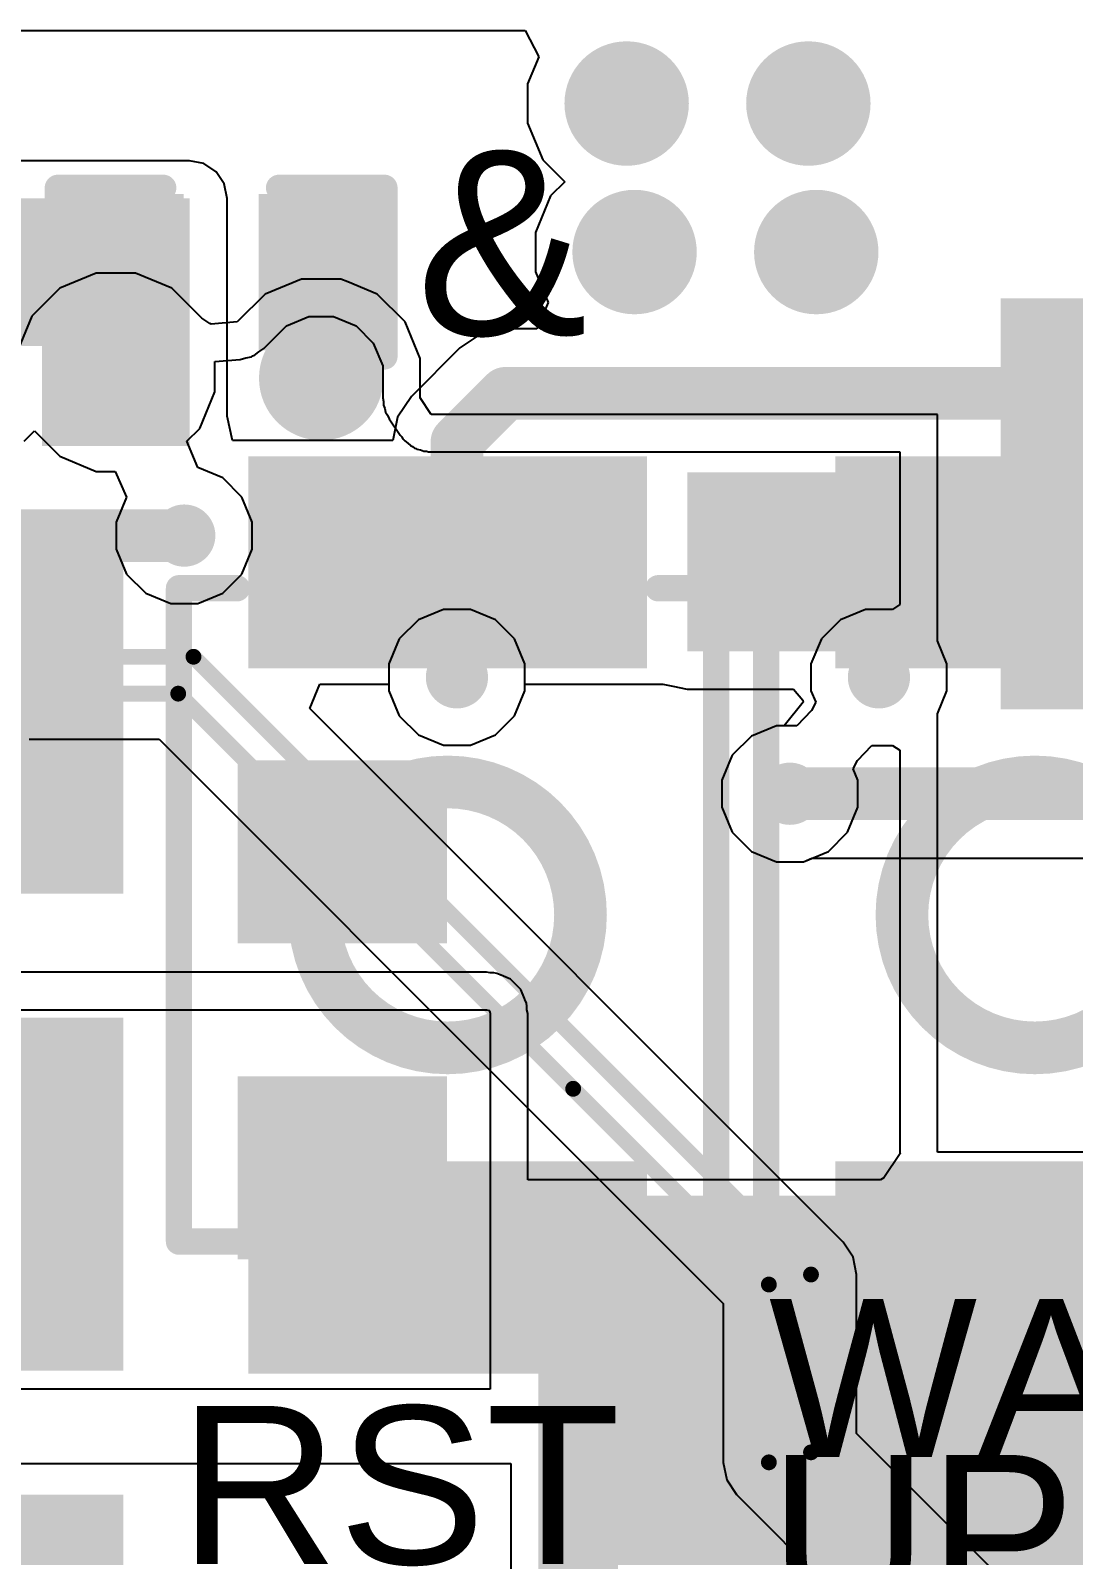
# Model space of a CAD drawing. Header units: millimetres. Extents: x -1.7 to 76.1, y -1.1 to 50.5.
# Drawn here: x 35.83 to 40.86, y 14.51 to 21.87 of the extents above; entities that cross this region are included whole.
import ezdxf

# ---------------------------------------------------------------- set-up
doc = ezdxf.new("R2010")
doc.units = ezdxf.units.MM
for name, color, linetype in [('BottomLayer', 5, 'Continuous'), ('BottomPaste', 16, 'Continuous'), ('BottomSolder', 6, 'Continuous'), ('TopLayer', 1, 'Continuous'), ('TopOverlay', 2, 'Continuous'), ('TopPaste', 8, 'Continuous'), ('TopSolder', 216, 'Continuous'), ('ViaHoleLayer', 16, 'Continuous')]:
    doc.layers.add(name, color=color, linetype=linetype)
doc.styles.add('Arial', font='', dxfattribs={"height": 0.2})
doc.styles.get('Arial').set_extended_font_data('Arial')

# ---------------------------------------------------------------- blocks, each defined once
blk = doc.blocks.new('C___0603_B_86')
at = {"layer": 'BottomLayer'}
for points in [[(-1.143, -0.4445), (-1.143, 0.4445), (-0.3810000000000001, 0.4445), (-0.3809999999999999, -0.4445)], [(0.3810000000000001, -0.4445), (0.3809999999999999, 0.4445), (1.143, 0.4445), (1.143, -0.4445)]]:
    blk.add_hatch(color=5, dxfattribs=at).paths.add_polyline_path(points)
at = {"layer": 'BottomPaste'}
for points in [[(-1.143, -0.4445), (-1.143, 0.4445), (-0.3810000000000001, 0.4445), (-0.3809999999999999, -0.4445)], [(0.3810000000000001, -0.4445), (0.3809999999999999, 0.4445), (1.143, 0.4445), (1.143, -0.4445)]]:
    blk.add_hatch(color=16, dxfattribs=at).paths.add_polyline_path(points)
at = {"layer": 'BottomSolder'}
for points in [[(-1.20299988, -0.50449988), (-1.20299988, 0.5044998799999999), (-0.3210001200000001, 0.50449988), (-0.3210001199999999, -0.5044998799999999)], [(0.3210001200000001, -0.50449988), (0.3210001199999999, 0.5044998799999999), (1.20299988, 0.50449988), (1.20299988, -0.5044998799999999)]]:
    blk.add_hatch(color=6, dxfattribs=at).paths.add_polyline_path(points)
blk = doc.blocks.new('C___0402_94')
at = {"layer": 'TopLayer'}
for points in [[(-0.6985, -0.3175), (-0.6985, 0.3175), (-0.2412999999999999, 0.3175), (-0.2413, -0.3175)], [(0.2412999999999999, -0.3175), (0.2413, 0.3175), (0.6985, 0.3175), (0.6985, -0.3175)]]:
    blk.add_hatch(color=1, dxfattribs=at).paths.add_polyline_path(points)
at = {"layer": 'TopPaste'}
for points in [[(-0.6985, -0.3175), (-0.6985, 0.3175), (-0.2412999999999999, 0.3175), (-0.2413, -0.3175)], [(0.2412999999999999, -0.3175), (0.2413, 0.3175), (0.6985, 0.3175), (0.6985, -0.3175)]]:
    blk.add_hatch(color=8, dxfattribs=at).paths.add_polyline_path(points)
at = {"layer": 'TopSolder'}
for points in [[(-0.7584998799999999, -0.37749988), (-0.7584998799999999, 0.37749988), (-0.18130012, 0.37749988), (-0.18130012, -0.37749988)], [(0.18130012, -0.37749988), (0.18130012, 0.37749988), (0.7584998799999999, 0.37749988), (0.7584998799999999, -0.37749988)]]:
    blk.add_hatch(color=216, dxfattribs=at).paths.add_polyline_path(points)
at = {"layer": 'TopOverlay', "const_width": 0.127}
for points in [[(-0.7874, 0.4064), (-0.7874, -0.4064)], [(-0.2794, 0.4064), (-0.7874, 0.4064)], [(0.7874, 0.4064), (0.2794, 0.4064)], [(0.7874, 0.4064), (0.7874, -0.4064)], [(-0.2794, -0.4064), (-0.7874, -0.4064)], [(0.7874, -0.4064), (0.2794, -0.4064)]]:
    blk.add_lwpolyline(points, dxfattribs=at)
at = {"layer": 'TopOverlay', "const_width": 0.0635}
for points in [[(-0.8191499999999999, 0.4064, 1), (-0.7556499999999999, 0.4064, 1)], [(-0.8191499999999999, 0.4064, 1), (-0.7556499999999999, 0.4064, 1)], [(-0.31115, 0.4064, 1), (-0.24765, 0.4064, 1)], [(0.24765, 0.4064, 1), (0.31115, 0.4064, 1)], [(0.7556499999999999, 0.4064, 1), (0.8191499999999999, 0.4064, 1)], [(0.7556499999999999, 0.4064, 1), (0.8191499999999999, 0.4064, 1)], [(-0.8191499999999999, -0.4064, 1), (-0.7556499999999999, -0.4064, 1)], [(-0.8191499999999999, -0.4064, 1), (-0.7556499999999999, -0.4064, 1)], [(-0.31115, -0.4064, 1), (-0.24765, -0.4064, 1)], [(0.24765, -0.4064, 1), (0.31115, -0.4064, 1)], [(0.7556499999999999, -0.4064, 1), (0.8191499999999999, -0.4064, 1)], [(0.7556499999999999, -0.4064, 1), (0.8191499999999999, -0.4064, 1)]]:
    blk.add_lwpolyline(points, format="xyb", close=True, dxfattribs=at)
blk = doc.blocks.new('SMA_B_98')
at = {"layer": 'BottomLayer'}
for points in [[(-3.24999858, 0.84999957), (-0.7499985, 0.84999957), (-0.7499985, -0.84999957), (-3.24999858, -0.84999957)], [(0.75000104, 0.84999957), (3.25000112, 0.84999957), (3.25000112, -0.84999957), (0.75000104, -0.84999957)]]:
    blk.add_hatch(color=5, dxfattribs=at).paths.add_polyline_path(points)
at = {"layer": 'BottomPaste'}
for points in [[(-3.24999858, 0.84999957), (-0.7499985, 0.84999957), (-0.7499985, -0.84999957), (-3.24999858, -0.84999957)], [(0.75000104, 0.84999957), (3.25000112, 0.84999957), (3.25000112, -0.84999957), (0.75000104, -0.84999957)]]:
    blk.add_hatch(color=16, dxfattribs=at).paths.add_polyline_path(points)
at = {"layer": 'BottomSolder'}
for points in [[(-3.35159858, 0.95159957), (-0.6483985, 0.95159957), (-0.6483985, -0.95159957), (-3.35159858, -0.95159957)], [(0.64840104, 0.95159957), (3.35160112, 0.95159957), (3.35160112, -0.95159957), (0.64840104, -0.95159957)]]:
    blk.add_hatch(color=6, dxfattribs=at).paths.add_polyline_path(points)
blk = doc.blocks.new('R___1206_B_170')
at = {"layer": 'BottomLayer'}
for points in [[(-2.032, 0.889), (-0.508, 0.889), (-0.508, -0.889), (-2.032, -0.889)], [(0.508, 0.889), (2.032, 0.889), (2.032, -0.889), (0.508, -0.889)]]:
    blk.add_hatch(color=5, dxfattribs=at).paths.add_polyline_path(points)
at = {"layer": 'BottomPaste'}
for points in [[(-2.032, 0.889), (-0.508, 0.889), (-0.508, -0.889), (-2.032, -0.889)], [(0.508, 0.889), (2.032, 0.889), (2.032, -0.889), (0.508, -0.889)]]:
    blk.add_hatch(color=16, dxfattribs=at).paths.add_polyline_path(points)
at = {"layer": 'BottomSolder'}
for points in [[(-2.1336, 0.9905999999999999), (-0.4064, 0.9905999999999999), (-0.4064, -0.9905999999999999), (-2.1336, -0.9905999999999999)], [(0.4064, 0.9905999999999999), (2.1336, 0.9905999999999999), (2.1336, -0.9905999999999999), (0.4064, -0.9905999999999999)]]:
    blk.add_hatch(color=6, dxfattribs=at).paths.add_polyline_path(points)
blk = doc.blocks.new('B3U_1000P_211')
at = {"layer": 'TopLayer'}
for points in [[(-2.10999959, 0.85999955), (-1.28999869, 0.85999955), (-1.28999869, -0.85999955), (-2.10999959, -0.85999955)], [(1.29000123, 0.85999955), (2.11000213, 0.85999955), (2.11000213, -0.85999955), (1.29000123, -0.85999955)]]:
    blk.add_hatch(color=1, dxfattribs=at).paths.add_polyline_path(points)
at = {"layer": 'TopPaste'}
for points in [[(-2.10999959, 0.85999955), (-1.28999869, 0.85999955), (-1.28999869, -0.85999955), (-2.10999959, -0.85999955)], [(1.29000123, 0.85999955), (2.11000213, 0.85999955), (2.11000213, -0.85999955), (1.29000123, -0.85999955)]]:
    blk.add_hatch(color=8, dxfattribs=at).paths.add_polyline_path(points)
at = {"layer": 'TopSolder'}
for points in [[(-2.21159959, 0.96159955), (-1.18839869, 0.96159955), (-1.18839869, -0.96159955), (-2.21159959, -0.96159955)], [(1.18840123, 0.96159955), (2.21160213, 0.96159955), (2.21160213, -0.96159955), (1.18840123, -0.96159955)]]:
    blk.add_hatch(color=216, dxfattribs=at).paths.add_polyline_path(points)
at = {"layer": 'TopOverlay', "const_width": 0.127}
for points in [[(1.57480254, 1.2954), (-1.5748, 1.2954)], [(-1.5748, 1.016), (-1.5748, 1.2954)], [(1.57480254, 1.016), (1.57480254, 1.2954)], [(-1.5748, -1.2954), (-1.5748, -1.016)], [(1.57480254, -1.2954), (1.57480254, -1.016)], [(1.57480254, -1.2954), (-1.5748, -1.2954)]]:
    blk.add_lwpolyline(points, dxfattribs=at)
at = {"layer": 'TopOverlay'}
for points, const_width in [([(-1.60655, 1.2954, 1), (-1.54305, 1.2954, 1)], 0.0635), ([(-1.60655, 1.2954, 1), (-1.54305, 1.2954, 1)], 0.0635), ([(1.54305254, 1.2954, 1), (1.60655254, 1.2954, 1)], 0.0635), ([(1.54305254, 1.2954, 1), (1.60655254, 1.2954, 1)], 0.0635), ([(-1.60655, 1.016, 1), (-1.54305, 1.016, 1)], 0.0635), ([(1.54305254, 1.016, 1), (1.60655254, 1.016, 1)], 0.0635), ([(0.64106806, 0, 1), (-0.64106806, 0, 1)], 0.254), ([(-0.7045680599999999, 0, 1), (-0.5775680599999999, 0, 1)], 0.127), ([(0.5775680599999999, 0, 1), (0.7045680599999999, 0, 1)], 0.127), ([(-1.60655, -1.016, 1), (-1.54305, -1.016, 1)], 0.0635), ([(1.54305254, -1.016, 1), (1.60655254, -1.016, 1)], 0.0635), ([(-1.60655, -1.2954, 1), (-1.54305, -1.2954, 1)], 0.0635), ([(-1.60655, -1.2954, 1), (-1.54305, -1.2954, 1)], 0.0635), ([(1.54305254, -1.2954, 1), (1.60655254, -1.2954, 1)], 0.0635), ([(1.54305254, -1.2954, 1), (1.60655254, -1.2954, 1)], 0.0635)]:
    blk.add_lwpolyline(points, format="xyb", close=True, dxfattribs=dict(at, const_width=const_width))
blk = doc.blocks.new('B3U_1000P_212')
at = {"layer": 'TopLayer'}
for points in [[(-2.10999959, 0.85999955), (-1.28999869, 0.85999955), (-1.28999869, -0.85999955), (-2.10999959, -0.85999955)], [(1.29000123, 0.85999955), (2.11000213, 0.85999955), (2.11000213, -0.85999955), (1.29000123, -0.85999955)]]:
    blk.add_hatch(color=1, dxfattribs=at).paths.add_polyline_path(points)
at = {"layer": 'TopPaste'}
for points in [[(-2.10999959, 0.85999955), (-1.28999869, 0.85999955), (-1.28999869, -0.85999955), (-2.10999959, -0.85999955)], [(1.29000123, 0.85999955), (2.11000213, 0.85999955), (2.11000213, -0.85999955), (1.29000123, -0.85999955)]]:
    blk.add_hatch(color=8, dxfattribs=at).paths.add_polyline_path(points)
at = {"layer": 'TopSolder'}
for points in [[(-2.21159959, 0.96159955), (-1.18839869, 0.96159955), (-1.18839869, -0.96159955), (-2.21159959, -0.96159955)], [(1.18840123, 0.96159955), (2.21160213, 0.96159955), (2.21160213, -0.96159955), (1.18840123, -0.96159955)]]:
    blk.add_hatch(color=216, dxfattribs=at).paths.add_polyline_path(points)
at = {"layer": 'TopOverlay', "const_width": 0.127}
for points in [[(-1.5748, 1.016), (-1.5748, 1.2954)], [(1.57480254, 1.2954), (-1.5748, 1.2954)], [(1.57480254, 1.016), (1.57480254, 1.2954)], [(-1.5748, -1.2954), (-1.5748, -1.016)], [(1.57480254, -1.2954), (1.57480254, -1.016)], [(1.57480254, -1.2954), (-1.5748, -1.2954)]]:
    blk.add_lwpolyline(points, dxfattribs=at)
at = {"layer": 'TopOverlay'}
for points, const_width in [([(-1.60655, 1.2954, 1), (-1.54305, 1.2954, 1)], 0.0635), ([(-1.60655, 1.2954, 1), (-1.54305, 1.2954, 1)], 0.0635), ([(1.54305254, 1.2954, 1), (1.60655254, 1.2954, 1)], 0.0635), ([(1.54305254, 1.2954, 1), (1.60655254, 1.2954, 1)], 0.0635), ([(-1.60655, 1.016, 1), (-1.54305, 1.016, 1)], 0.0635), ([(1.54305254, 1.016, 1), (1.60655254, 1.016, 1)], 0.0635), ([(0.64106806, 0, 1), (-0.64106806, 0, 1)], 0.254), ([(-0.7045680599999999, 0, 1), (-0.5775680599999999, 0, 1)], 0.127), ([(0.5775680599999999, 0, 1), (0.7045680599999999, 0, 1)], 0.127), ([(-1.60655, -1.016, 1), (-1.54305, -1.016, 1)], 0.0635), ([(1.54305254, -1.016, 1), (1.60655254, -1.016, 1)], 0.0635), ([(-1.60655, -1.2954, 1), (-1.54305, -1.2954, 1)], 0.0635), ([(-1.60655, -1.2954, 1), (-1.54305, -1.2954, 1)], 0.0635), ([(1.54305254, -1.2954, 1), (1.60655254, -1.2954, 1)], 0.0635), ([(1.54305254, -1.2954, 1), (1.60655254, -1.2954, 1)], 0.0635)]:
    blk.add_lwpolyline(points, format="xyb", close=True, dxfattribs=dict(at, const_width=const_width))
blk = doc.blocks.new('SOT__223_B_229')
at = {"layer": 'BottomLayer'}
for points in [[(-3.05000025, 4.04999952), (-1.55000071, 4.04999952), (-1.55000071, 2.04999844), (-3.05000025, 2.04999844)], [(-0.74999977, 4.04999952), (0.74999977, 4.04999952), (0.74999977, 2.04999844), (-0.74999977, 2.04999844)], [(1.55000071, 4.04999952), (3.05000025, 4.04999952), (3.05000025, 2.04999844), (1.55000071, 2.04999844)], [(-1.90000001, -2.05000098), (1.90000001, -2.05000098), (1.90000001, -4.05000206), (-1.90000001, -4.05000206)]]:
    blk.add_hatch(color=5, dxfattribs=at).paths.add_polyline_path(points)
at = {"layer": 'BottomPaste'}
for points in [[(-3.05000025, 4.04999952), (-1.55000071, 4.04999952), (-1.55000071, 2.04999844), (-3.05000025, 2.04999844)], [(-0.74999977, 4.04999952), (0.74999977, 4.04999952), (0.74999977, 2.04999844), (-0.74999977, 2.04999844)], [(1.55000071, 4.04999952), (3.05000025, 4.04999952), (3.05000025, 2.04999844), (1.55000071, 2.04999844)], [(-1.90000001, -2.05000098), (1.90000001, -2.05000098), (1.90000001, -4.05000206), (-1.90000001, -4.05000206)]]:
    blk.add_hatch(color=16, dxfattribs=at).paths.add_polyline_path(points)
at = {"layer": 'BottomSolder'}
for points in [[(-3.15160025, 4.15159952), (-1.44840071, 4.15159952), (-1.44840071, 1.94839844), (-3.15160025, 1.94839844)], [(-0.85159977, 4.15159952), (0.85159977, 4.15159952), (0.85159977, 1.94839844), (-0.85159977, 1.94839844)], [(1.44840071, 4.15159952), (3.15160025, 4.15159952), (3.15160025, 1.94839844), (1.44840071, 1.94839844)], [(-2.00160001, -1.94840098), (2.00160001, -1.94840098), (2.00160001, -4.15160206), (-2.00160001, -4.15160206)]]:
    blk.add_hatch(color=6, dxfattribs=at).paths.add_polyline_path(points)

msp = doc.modelspace()

# ---------------------------------------------------------------- hatches: boundary and pattern name
at = {"layer": 'BottomLayer'}
h = msp.add_hatch(color=5, dxfattribs=at)
edge = h.paths.add_edge_path()
edge.add_arc((38.7096, 21.5138), 0.2999994, 0, 360)
h = msp.add_hatch(color=5, dxfattribs=at)
edge = h.paths.add_edge_path()
edge.add_arc((39.5859, 21.5138), 0.2999994, 0, 360)
h = msp.add_hatch(color=5, dxfattribs=at)
edge = h.paths.add_edge_path()
edge.add_arc((38.7477, 20.7977994), 0.2999994, 0, 360)
h = msp.add_hatch(color=5, dxfattribs=at)
edge = h.paths.add_edge_path()
edge.add_arc((39.624, 20.7977994), 0.2999994, 0, 360)
h = msp.add_hatch(color=5, dxfattribs=at)
edge = h.paths.add_edge_path()
edge.add_arc((36.2458, 20.2184), 0.2999994, 0, 360)
h = msp.add_hatch(color=5, dxfattribs=at)
edge = h.paths.add_edge_path()
edge.add_arc((37.2364, 20.19000026), 0.2999994, 0, 360)
h = msp.add_hatch(color=5, dxfattribs=at)
edge = h.paths.add_edge_path()
edge.add_arc((36.57599999999999, 19.431), 0.1499997, 0, 360)
h = msp.add_hatch(color=5, dxfattribs=at)
edge = h.paths.add_edge_path()
edge.add_arc((37.89106975999999, 18.7476003), 0.1499997, 0, 360)
h = msp.add_hatch(color=5, dxfattribs=at)
edge = h.paths.add_edge_path()
edge.add_arc((39.92636922, 18.74756982), 0.1499997, 0, 360)
h = msp.add_hatch(color=5, dxfattribs=at)
edge = h.paths.add_edge_path()
edge.add_arc((39.49699999999999, 18.1864), 0.1499997, 0, 360)
msp.add_hatch(color=5, dxfattribs=at).paths.add_polyline_path([(38.4048, 12.8016), (41.0718, 12.8016), (41.0718, 16.129), (38.4048, 16.129)])
at = {"layer": 'TopLayer'}
h = msp.add_hatch(color=1, dxfattribs=at)
edge = h.paths.add_edge_path()
edge.add_arc((38.7096, 21.5138), 0.2999994, 0, 360)
h = msp.add_hatch(color=1, dxfattribs=at)
edge = h.paths.add_edge_path()
edge.add_arc((39.5859, 21.5138), 0.2999994, 0, 360)
for points in [[(34.036, 20.3454), (36.2204, 20.3454), (36.2204, 21.0566), (34.036, 21.0566)], [(35.8902, 19.8628), (36.6014, 19.8628), (36.6014, 21.0566), (35.8902, 21.0566)], [(39.0017, 18.8722), (41.529, 18.8722), (41.529, 19.7358), (39.0017, 19.7358)]]:
    msp.add_hatch(color=1, dxfattribs=at).paths.add_polyline_path(points)
h = msp.add_hatch(color=1, dxfattribs=at)
edge = h.paths.add_edge_path()
edge.add_arc((38.7477, 20.7977994), 0.2999994, 0, 360)
h = msp.add_hatch(color=1, dxfattribs=at)
edge = h.paths.add_edge_path()
edge.add_arc((39.624, 20.7977994), 0.2999994, 0, 360)
h = msp.add_hatch(color=1, dxfattribs=at)
edge = h.paths.add_edge_path()
edge.add_arc((36.2458, 20.2184), 0.2999994, 0, 360)
h = msp.add_hatch(color=1, dxfattribs=at)
edge = h.paths.add_edge_path()
edge.add_arc((37.2364, 20.19000026), 0.2999994, 0, 360)
h = msp.add_hatch(color=1, dxfattribs=at)
edge = h.paths.add_edge_path()
edge.add_arc((36.57599999999999, 19.431), 0.1499997, 0, 360)
h = msp.add_hatch(color=1, dxfattribs=at)
edge = h.paths.add_edge_path()
edge.add_arc((37.89106975999999, 18.7476003), 0.1499997, 0, 360)
h = msp.add_hatch(color=1, dxfattribs=at)
edge = h.paths.add_edge_path()
edge.add_arc((39.92636922, 18.74756982), 0.1499997, 0, 360)
h = msp.add_hatch(color=1, dxfattribs=at)
edge = h.paths.add_edge_path()
edge.add_arc((39.49699999999999, 18.1864), 0.1499997, 0, 360)
at = {"layer": 'ViaHoleLayer'}
h = msp.add_hatch(color=16, dxfattribs=at)
edge = h.paths.add_edge_path()
edge.add_arc((38.7096, 21.5138), 0.1499997, 0, 360)
h = msp.add_hatch(color=16, dxfattribs=at)
edge = h.paths.add_edge_path()
edge.add_arc((39.5859, 21.5138), 0.1499997, 0, 360)
h = msp.add_hatch(color=16, dxfattribs=at)
edge = h.paths.add_edge_path()
edge.add_arc((38.7477, 20.7977994), 0.1499997, 0, 360)
h = msp.add_hatch(color=16, dxfattribs=at)
edge = h.paths.add_edge_path()
edge.add_arc((39.624, 20.7977994), 0.1499997, 0, 360)
h = msp.add_hatch(color=16, dxfattribs=at)
edge = h.paths.add_edge_path()
edge.add_arc((36.2458, 20.2184), 0.1499997, 0, 360)
h = msp.add_hatch(color=16, dxfattribs=at)
edge = h.paths.add_edge_path()
edge.add_arc((37.2364, 20.19000026), 0.1499997, 0, 360)
h = msp.add_hatch(color=16, dxfattribs=at)
edge = h.paths.add_edge_path()
edge.add_arc((36.57599999999999, 19.431), 0.0999998, 0, 360)
h = msp.add_hatch(color=16, dxfattribs=at)
edge = h.paths.add_edge_path()
edge.add_arc((37.89106975999999, 18.7476003), 0.0999998, 0, 360)
h = msp.add_hatch(color=16, dxfattribs=at)
edge = h.paths.add_edge_path()
edge.add_arc((39.92636922, 18.74756982), 0.0999998, 0, 360)
h = msp.add_hatch(color=16, dxfattribs=at)
edge = h.paths.add_edge_path()
edge.add_arc((39.49699999999999, 18.1864), 0.0999998, 0, 360)

# ---------------------------------------------------------------- linework, layer by layer
at = {"layer": 'BottomLayer'}
for p, q in [((36.15076082, 20.6961994), (35.97514776, 20.62345888)), ((36.34083918, 20.6961994), (36.15076082, 20.6961994)), ((36.51645224, 20.62345888), (36.34083918, 20.6961994)), ((37.14136082, 20.66779966), (36.96574776, 20.59505914)), ((37.33143918, 20.66779966), (37.14136082, 20.66779966)), ((37.36475128, 20.65400238), (37.33143918, 20.66779966)), ((35.97514776, 20.62345888), (35.84074112, 20.48905224)), ((36.65085888, 20.48905478), (36.51645224, 20.62345888)), ((36.96574776, 20.59505914), (36.83134365999999, 20.46065504)), ((37.3647589, 20.65399984), (37.36475128, 20.65400238)), ((37.50705224, 20.59505914), (37.3647589, 20.65399984)), ((37.64145888, 20.4606525), (37.50705224, 20.59505914)), ((35.84074112, 20.48905224), (35.76800059999999, 20.31343918)), ((36.66145322, 20.47837662), (36.65085888, 20.48905478)), ((36.69986309999999, 20.45285978), (36.66145322, 20.47837662)), ((36.70521234, 20.45063728), (36.69986309999999, 20.45285978)), ((36.83134365999999, 20.46065504), (36.70521234, 20.45063728)), ((36.95952984, 20.33246886), (37.06843742, 20.44137644)), ((37.06843742, 20.44137644), (37.17741866, 20.48651732)), ((37.17741866, 20.48651732), (37.29538134, 20.48651732)), ((37.29538134, 20.48651732), (37.40436258, 20.44137644)), ((37.40436258, 20.44137644), (37.48777618, 20.35796284)), ((37.7141994, 20.28503944), (37.64145888, 20.4606525)), ((36.8729514, 20.28764802), (36.90071868, 20.29317252)), ((36.90071868, 20.29317252), (36.90676387999999, 20.29721112)), ((36.90676387999999, 20.29721112), (36.91375904, 20.29918978)), ((36.91375904, 20.29918978), (36.9359815, 20.31673356)), ((36.9359815, 20.31673356), (36.95952984, 20.33246886)), ((37.48777618, 20.35796284), (37.53291706, 20.2489816)), ((36.7235994, 20.27024394), (36.8456972, 20.27994166)), ((36.7235994, 20.12336082), (36.7235994, 20.27024394)), ((36.8456972, 20.27994166), (36.8729514, 20.28764802)), ((37.53291706, 20.2489816), (37.53291706, 20.09496362)), ((37.7141994, 20.09496362), (37.7141994, 20.28503944)), ((36.65085888, 19.94774776), (36.7235994, 20.12336082)), ((37.53291706, 20.09496362), (37.53640194, 20.07744778)), ((37.53640194, 20.07744778), (37.53640194, 20.05959158)), ((37.76749622, 20.01520254), (37.7141994, 20.09496362)), ((37.53640194, 20.05959158), (37.54323453999999, 20.04309682)), ((37.54323453999999, 20.04309682), (37.54671688, 20.02559114)), ((37.54671688, 20.02559114), (37.55663558, 20.01074738)), ((37.55663558, 20.01074738), (37.56347072, 19.994245)), ((37.7675013, 20.0152), (37.76749622, 20.01520254)), ((40.2082, 20.0152), (37.7675013, 20.0152)), ((40.2082, 18.9237493), (40.2082, 20.0152)), ((35.80351996, 19.886422), (35.85302202, 19.93546686)), ((35.85302202, 19.93546686), (35.97514776, 19.81334112)), ((36.58891082, 19.8857997), (36.65085888, 19.94774776)), ((37.56347072, 19.994245), (37.61676754, 19.91448392)), ((36.64120688, 19.7587997), (36.58891082, 19.8857997)), ((37.61676754, 19.91448392), (37.62487268, 19.90637878)), ((37.62487268, 19.90637878), (37.63054704, 19.89642452)), ((37.63054704, 19.89642452), (37.63569816, 19.89242656)), ((37.63569816, 19.89242656), (37.63931512, 19.88701382)), ((37.63931512, 19.88701382), (37.6541538, 19.8771002)), ((37.6541538, 19.8771002), (37.66678268, 19.86447132)), ((37.66678268, 19.86447132), (37.6773694, 19.86008474)), ((37.6773694, 19.86008474), (37.6864245, 19.8530591)), ((37.6864245, 19.8530591), (37.69271354, 19.85133698)), ((37.69271354, 19.85133698), (37.69812881999999, 19.84771748)), ((35.97514776, 19.81334112), (36.15076082, 19.7406006)), ((37.69812881999999, 19.84771748), (37.71564212, 19.8442326)), ((37.71564212, 19.8442326), (37.73213434, 19.83740254)), ((37.73213434, 19.83740254), (37.74359228, 19.83740254)), ((37.74359228, 19.83740254), (37.7546489, 19.83437486)), ((37.7546489, 19.83437486), (37.76111066, 19.8351902)), ((37.76111066, 19.8351902), (37.7675013, 19.83391766)), ((37.7675013, 19.83391766), (40.02691766, 19.83391766)), ((40.02691766, 19.83391766), (40.02691766, 19.09898644)), ((36.15076082, 19.7406006), (36.24241671999999, 19.7406006)), ((36.24241671999999, 19.7406006), (36.29810622, 19.61668162)), ((36.76168416, 19.70889378), (36.64120688, 19.7587997)), ((36.85389378, 19.61668416), (36.76168416, 19.70889378)), ((36.29810622, 19.61668162), (36.24820029999999, 19.49620434)), ((36.9037997, 19.49620434), (36.85389378, 19.61668416)), ((36.24820029999999, 19.49620434), (36.24820029999999, 19.36579566)), ((36.9037997, 19.36579566), (36.9037997, 19.49620434)), ((36.24820029999999, 19.36579566), (36.29810622, 19.24531584)), ((36.85389378, 19.24531584), (36.9037997, 19.36579566)), ((36.29810622, 19.24531584), (36.39031584, 19.15310622)), ((36.76168416, 19.15310622), (36.85389378, 19.24531584)), ((36.39031584, 19.15310622), (36.51079565999999, 19.1032003)), ((36.64120433999999, 19.1032003), (36.76168416, 19.15310622)), ((36.51079565999999, 19.1032003), (36.64120433999999, 19.1032003)), ((37.82586541999999, 19.0754), (37.7053856, 19.02549408)), ((37.95627409999999, 19.0754), (37.82586541999999, 19.0754)), ((38.07675392, 19.02549408), (37.95627409999999, 19.0754)), ((39.86116488, 19.07536952), (39.74068506, 19.0254636)), ((39.99157101999999, 19.07536952), (39.86116488, 19.07536952)), ((40.02691766, 19.09898644), (39.99157101999999, 19.07536952)), ((37.7053856, 19.02549408), (37.61317598, 18.93328446)), ((38.16896354, 18.93328446), (38.07675392, 19.02549408)), ((39.74068506, 19.0254636), (39.64847544, 18.93325398)), ((37.61317598, 18.93328446), (37.56327005999999, 18.81280464)), ((38.21886945999999, 18.81280464), (38.16896354, 18.93328446)), ((39.64847544, 18.93325398), (39.59856952, 18.81277416)), ((40.25416892, 18.81277416), (40.2082, 18.9237493)), ((37.56327005999999, 18.81280464), (37.56327005999999, 18.68239596)), ((38.21886945999999, 18.68239596), (38.21886945999999, 18.81280464)), ((39.59856952, 18.81277416), (39.59856952, 18.68236548)), ((40.25416892, 18.68236548), (40.25416892, 18.81277416)), ((37.56327005999999, 18.68239596), (37.61317598, 18.56191614)), ((38.16896354, 18.56191614), (38.21886945999999, 18.68239596)), ((39.59856952, 18.68236548), (39.62145237999999, 18.62712302)), ((40.2082, 18.57139034), (40.25416892, 18.68236548)), ((39.62145237999999, 18.62712302), (39.60041102, 18.58702404)), ((37.61317598, 18.56191614), (37.7053856, 18.46970652)), ((38.07675392, 18.46970652), (38.16896354, 18.56191614)), ((39.60041102, 18.58702404), (39.53076168, 18.5141997)), ((40.2082, 16.4592), (40.2082, 18.57139034)), ((37.7053856, 18.46970652), (37.82586541999999, 18.4198006)), ((37.95627409999999, 18.4198006), (38.07675392, 18.46970652)), ((39.31131584, 18.46429378), (39.21910622, 18.37208416)), ((39.43179565999999, 18.5141997), (39.31131584, 18.46429378)), ((39.53076168, 18.5141997), (39.43179565999999, 18.5141997)), ((37.82586541999999, 18.4198006), (37.95627409999999, 18.4198006)), ((39.8229582, 18.34694578), (39.89260753999999, 18.41977012)), ((39.89260753999999, 18.41977012), (39.99157101999999, 18.41977012)), ((39.99157101999999, 18.41977012), (40.02691766, 18.3961532)), ((40.02691766, 18.3961532), (40.02691766, 16.4592)), ((39.21910622, 18.37208416), (39.16920029999999, 18.25160434)), ((39.80191684, 18.3068468), (39.8229582, 18.34694578)), ((39.8247997, 18.25160434), (39.80191684, 18.3068468)), ((39.16920029999999, 18.25160434), (39.16920029999999, 18.12119566)), ((39.8247997, 18.12119566), (39.8247997, 18.25160434)), ((39.16920029999999, 18.12119566), (39.21910622, 18.00071584)), ((39.77489378, 18.00071584), (39.8247997, 18.12119566)), ((39.21910622, 18.00071584), (39.31131584, 17.90850622)), ((39.68268416, 17.90850622), (39.77489378, 18.00071584)), ((39.31131584, 17.90850622), (39.43179565999999, 17.8586003)), ((39.56220433999999, 17.8586003), (39.68268416, 17.90850622)), ((39.43179565999999, 17.8586003), (39.56220433999999, 17.8586003)), ((38.0331091, 17.32628234), (34.01408234, 17.32628234)), ((38.05061224, 17.3228), (38.0331091, 17.32628234)), ((38.06845827999999, 17.32280254), (38.05061224, 17.3228)), ((38.08335538, 17.3198409), (38.06845827999999, 17.32280254)), ((38.08336808, 17.31983582), (38.08335538, 17.3198409)), ((38.08337315999999, 17.31983582), (38.08336808, 17.31983582)), ((38.09987554, 17.31300068), (38.08337315999999, 17.31983582)), ((38.10248158, 17.31248252), (38.09987554, 17.31300068)), ((38.10469138, 17.31100678), (38.10248158, 17.31248252)), ((38.1487045, 17.29277974), (38.10469138, 17.31100678)), ((38.14870957999999, 17.29277466), (38.1487045, 17.29277974)), ((38.14872227999999, 17.29276958), (38.14870957999999, 17.29277466)), ((38.17371841999999, 17.26777344), (38.14872227999999, 17.29276958)), ((38.19872726, 17.24276968), (38.17371841999999, 17.26777344)), ((38.19873234, 17.24275698), (38.19872726, 17.24276968)), ((38.19873741999999, 17.2427519), (38.19873234, 17.24275698)), ((38.21696954, 17.19873624), (38.19873741999999, 17.2427519)), ((33.8328, 17.145), (38.0331091, 17.145)), ((38.0331091, 17.145), (38.0480062, 17.14203836)), ((38.0480062, 17.14203836), (38.05096784, 17.12714888)), ((38.21845036, 17.19652136), (38.21696954, 17.19873624)), ((38.21897106, 17.19391024), (38.21845036, 17.19652136)), ((38.2258062, 17.17740532), (38.21897106, 17.19391024)), ((38.22876784, 17.1625133), (38.2258062, 17.17740532)), ((38.22876784, 17.1446571), (38.22876784, 17.1625133)), ((38.23225018, 17.12714888), (38.22876784, 17.1446571)), ((38.05096784, 17.12714888), (38.05096784, 16.32439966)), ((38.23225018, 16.32439966), (38.23225018, 17.12714888)), ((40.0284696, 16.4514022), (39.94976516, 16.33401356)), ((40.02691766, 16.4592), (40.0284696, 16.4514022)), ((44.82751766, 16.4592), (40.2082, 16.4592)), ((38.05096784, 16.32439966), (38.05096784, 15.3162)), ((39.93409844, 16.32439966), (38.23225018, 16.32439966)), ((39.94976516, 16.33401356), (39.93409844, 16.32439966)), ((38.05096784, 15.3162), (33.782, 15.3162)), ((34.1884, 14.95780854), (38.1508, 14.95780854)), ((38.1508, 14.95780854), (38.1508, 12.5984))]:
    msp.add_line(p, q, dxfattribs=at)
at = {"layer": 'TopLayer'}
for p, q in [((31.39329002, 21.86591766), (38.22007088, 21.86591766)), ((38.22007088, 21.86591766), (38.28567908, 21.73891512)), ((38.28567908, 21.73891512), (38.2318006, 21.60883918)), ((38.2318006, 21.60883918), (38.2318006, 21.41876082)), ((38.2318006, 21.41876082), (38.30454112, 21.24314776)), ((36.6014, 21.23788234), (34.036, 21.23788234)), ((36.67077248, 21.22408252), (36.6014, 21.23788234)), ((36.72958618, 21.18478618), (36.67077248, 21.22408252)), ((36.76888252, 21.12597248), (36.72958618, 21.18478618)), ((38.30454112, 21.24314776), (38.41093917999999, 21.1367497)), ((36.78268234, 21.0566), (36.76888252, 21.12597248)), ((38.41093917999999, 21.1367497), (38.34264112, 21.06845164)), ((36.78268234, 20.00642938), (36.78268234, 21.0566)), ((38.34264112, 21.06845164), (38.2699006, 20.89283858)), ((38.2699006, 20.89283858), (38.2699006, 20.70276022)), ((38.2699006, 20.70276022), (38.33128224, 20.55457408)), ((38.33128224, 20.55457408), (38.27628108, 20.42757154)), ((38.00647212, 20.40391652), (37.9056519, 20.3365481)), ((38.12539999999999, 20.42757154), (38.00647212, 20.40391652)), ((38.27628108, 20.42757154), (38.12539999999999, 20.42757154)), ((37.9056519, 20.3365481), (37.67132166, 20.10221786)), ((37.67132166, 20.10221786), (37.60395324, 20.00139764)), ((36.80820426, 19.89000086), (36.78268234, 20.00642938)), ((37.60395324, 20.00139764), (37.58179681999999, 19.88999832)), ((36.89690614, 19.88999832), (36.80820426, 19.89000086)), ((37.58179681999999, 19.88999832), (36.89690614, 19.88999832)), ((37.18144964, 18.5970672), (37.23005254, 18.71439996)), ((37.23005254, 18.71439996), (37.56327005999999, 18.71439996)), ((37.56327005999999, 18.71439996), (37.56327005999999, 18.68239596)), ((37.56327005999999, 18.68239596), (37.61317598, 18.56191614)), ((38.16896354, 18.56191614), (38.21886945999999, 18.68239596)), ((38.21886945999999, 18.68239596), (38.21886945999999, 18.71439996)), ((38.21886945999999, 18.71439996), (38.88379574, 18.71439996)), ((38.88379574, 18.71439996), (38.88379827999999, 18.71439742)), ((38.88379827999999, 18.71439742), (38.9322945, 18.70474034)), ((38.9322945, 18.70474034), (38.93232751999999, 18.70471748)), ((38.93232751999999, 18.70471748), (39.0017, 18.69091766)), ((39.0017, 18.69091766), (39.51473428, 18.69091766)), ((39.51473428, 18.69091766), (39.55929096, 18.63688678)), ((39.56148298, 18.62847684), (39.46879584, 18.5141997)), ((39.55929096, 18.63688678), (39.56148298, 18.62847684)), ((39.75425374, 16.0242631), (37.18144964, 18.5970672)), ((37.61317598, 18.56191614), (37.7053856, 18.46970652)), ((38.07675392, 18.46970652), (38.16896354, 18.56191614)), ((37.7053856, 18.46970652), (37.82586541999999, 18.4198006)), ((37.95627409999999, 18.4198006), (38.07675392, 18.46970652)), ((39.31131584, 18.46429378), (39.21910622, 18.37208416)), ((39.43179565999999, 18.5141997), (39.31131584, 18.46429378)), ((39.46879584, 18.5141997), (39.43179565999999, 18.5141997)), ((35.82799794, 18.4488709), (36.45558622, 18.4488709)), ((36.45558622, 18.4488709), (38.29610831999999, 16.60834626)), ((37.82586541999999, 18.4198006), (37.95627409999999, 18.4198006)), ((39.21910622, 18.37208416), (39.16920029999999, 18.25160434)), ((39.16920029999999, 18.25160434), (39.16920029999999, 18.12119566)), ((39.16920029999999, 18.12119566), (39.21910622, 18.00071584)), ((39.21910622, 18.00071584), (39.31131584, 17.90850622)), ((39.31131584, 17.90850622), (39.43179565999999, 17.8586003)), ((39.56220433999999, 17.8586003), (39.60331169999999, 17.87562846)), ((39.60331169999999, 17.87562846), (41.35119999999999, 17.87562846)), ((39.43179565999999, 17.8586003), (39.56220433999999, 17.8586003)), ((38.29610831999999, 16.60834626), (38.29611593999999, 16.60834118)), ((38.29611593999999, 16.60834118), (39.1752709, 15.72918368)), ((39.80197271999999, 15.95284846), (39.75425374, 16.0242631)), ((39.8187291, 15.86860936), (39.80197271999999, 15.95284846)), ((39.8187291, 15.10258092), (39.8187291, 15.86860936)), ((39.1752709, 15.72918368), (39.1752709, 14.96315778)), ((46.43115682, 8.490155739999999), (39.8187291, 15.10258092)), ((39.1752709, 14.96315778), (39.19202728, 14.87891868)), ((39.19202728, 14.87891868), (39.23974626, 14.80750404)), ((39.23974626, 14.80750404), (40.3596983, 13.687552))]:
    msp.add_line(p, q, dxfattribs=at)
for points, const_width in [([(37.89106975999999, 19.88246976), (38.12539999999999, 20.1168)], 0.254), ([(38.12539999999999, 20.1168), (44.6786, 20.1168)], 0.254), ([(37.89106975999999, 19.30219914), (37.89106975999999, 19.88246976)], 0.254), ([(34.46419828, 19.431), (36.57599999999999, 19.431)], 0.254), ([(37.89106975999999, 18.7476003), (37.89106975999999, 19.30219914)], 0.254), ([(39.9263997, 18.9992), (40.22939884, 19.30219914)], 0.254), ([(40.22939884, 19.30219914), (40.67809999999999, 19.30219914)], 0.254), ([(39.92636922, 18.74756982), (39.92636922, 18.9992)], 0.254), ([(39.92636922, 18.9992), (39.9263997, 18.9992)], 0.254), ([(25.02156032, 18.8468), (36.62040936, 18.8468)], 0.0762), ([(36.62040936, 18.8468), (39.5986, 15.86860936)], 0.0762), ([(24.94791556, 18.669), (36.5467646, 18.669)], 0.0762), ([(36.5467646, 18.669), (38.4517646, 16.764)], 0.0762), ([(39.49699999999999, 18.1864), (41.35119999999999, 18.1864)], 0.254), ([(38.4517646, 16.764), (39.3954, 15.8203646)], 0.0762), ([(39.5986, 15.01140254), (39.5986, 15.86860936)], 0.0762), ([(39.3954, 14.96315778), (39.3954, 15.8203646)], 0.0762), ([(39.3954, 14.96315778), (46.09770054, 8.260857239999998)], 0.0762), ([(39.5986, 15.01140254), (46.27550054, 8.334501999999999)], 0.0762)]:
    msp.add_lwpolyline(points, dxfattribs=dict(at, const_width=const_width))
for points, const_width in [([(38.06189999999999, 20.1168, 1), (38.1889, 20.1168, 1)], 0.127), ([(38.06189999999999, 20.1168, 1), (38.1889, 20.1168, 1)], 0.127), ([(37.82756976, 19.88246976, 1), (37.95456976, 19.88246976, 1)], 0.127), ([(37.82756976, 19.88246976, 1), (37.95456976, 19.88246976, 1)], 0.127), ([(36.5125, 19.431, 1), (36.6395, 19.431, 1)], 0.127), ([(37.82756976, 19.30219914, 1), (37.95456976, 19.30219914, 1)], 0.127), ([(37.82756976, 19.30219914, 1), (37.95456976, 19.30219914, 1)], 0.127), ([(40.16589884, 19.30219914, 1), (40.29289884, 19.30219914, 1)], 0.127), ([(40.16589884, 19.30219914, 1), (40.29289884, 19.30219914, 1)], 0.127), ([(40.6146, 19.30219914, 1), (40.7416, 19.30219914, 1)], 0.127), ([(39.86286922, 18.9992, 1), (39.98986922, 18.9992, 1)], 0.127), ([(39.86286922, 18.9992, 1), (39.98986922, 18.9992, 1)], 0.127), ([(39.8628997, 18.9992, 1), (39.9898997, 18.9992, 1)], 0.127), ([(39.8628997, 18.9992, 1), (39.9898997, 18.9992, 1)], 0.127), ([(36.60135936, 18.8468, 1), (36.63945936, 18.8468, 1)], 0.0381), ([(36.60135936, 18.8468, 1), (36.63945936, 18.8468, 1)], 0.0381), ([(37.82756976, 18.7476003, 1), (37.95456976, 18.7476003, 1)], 0.127), ([(39.86286922, 18.74756982, 1), (39.98986922, 18.74756982, 1)], 0.127), ([(36.5277146, 18.669, 1), (36.5658146, 18.669, 1)], 0.0381), ([(36.5277146, 18.669, 1), (36.5658146, 18.669, 1)], 0.0381), ([(39.4335, 18.1864, 1), (39.5605, 18.1864, 1)], 0.127), ([(38.4327146, 16.764, 1), (38.4708146, 16.764, 1)], 0.0381), ([(38.4327146, 16.764, 1), (38.4708146, 16.764, 1)], 0.0381), ([(39.57955, 15.86860936, 1), (39.61765, 15.86860936, 1)], 0.0381), ([(39.57955, 15.86860936, 1), (39.61765, 15.86860936, 1)], 0.0381), ([(39.37635, 15.8203646, 1), (39.41445, 15.8203646, 1)], 0.0381), ([(39.37635, 15.8203646, 1), (39.41445, 15.8203646, 1)], 0.0381), ([(39.37635, 14.96315778, 1), (39.41445, 14.96315778, 1)], 0.0381), ([(39.37635, 14.96315778, 1), (39.41445, 14.96315778, 1)], 0.0381), ([(39.57955, 15.01140254, 1), (39.61765, 15.01140254, 1)], 0.0381), ([(39.57955, 15.01140254, 1), (39.61765, 15.01140254, 1)], 0.0381)]:
    msp.add_lwpolyline(points, format="xyb", close=True, dxfattribs=dict(at, const_width=const_width))

# ---------------------------------------------------------------- block references
for name, p, rotation in [('C___0402_94', (36.7538, 20.701), 180), ('R___1206_B_170', (42.6466, 19.5834), 180), ('B3U_1000P_212', (37.846, 17.6022), 270), ('B3U_1000P_211', (40.67809999999999, 17.6022), 270), ('SOT__223_B_229', (32.13099999999999, 16.256), 270), ('C___0603_B_86', (37.33799999999999, 17.145), 270), ('SMA_B_98', (39.23591594, 12.89659854), 90)]:
    msp.add_blockref(name, p, dxfattribs=dict(rotation=rotation))

# ---------------------------------------------------------------- texts
at = {"layer": 'TopOverlay', "style": 'Arial'}
for s, height, p in [('&', 0.889, (37.69359746, 20.39822438)), ('WAKE', 0.7619999999999999, (39.3954, 14.98837998)), ('RST', 0.7619999999999999, (36.5506, 14.47279046)), ('UP', 0.7619999999999999, (39.3954, 14.23674572))]:
    msp.add_text(s, height=height, rotation=360, dxfattribs=at).set_placement(p)

doc.saveas('drawing.dxf')
